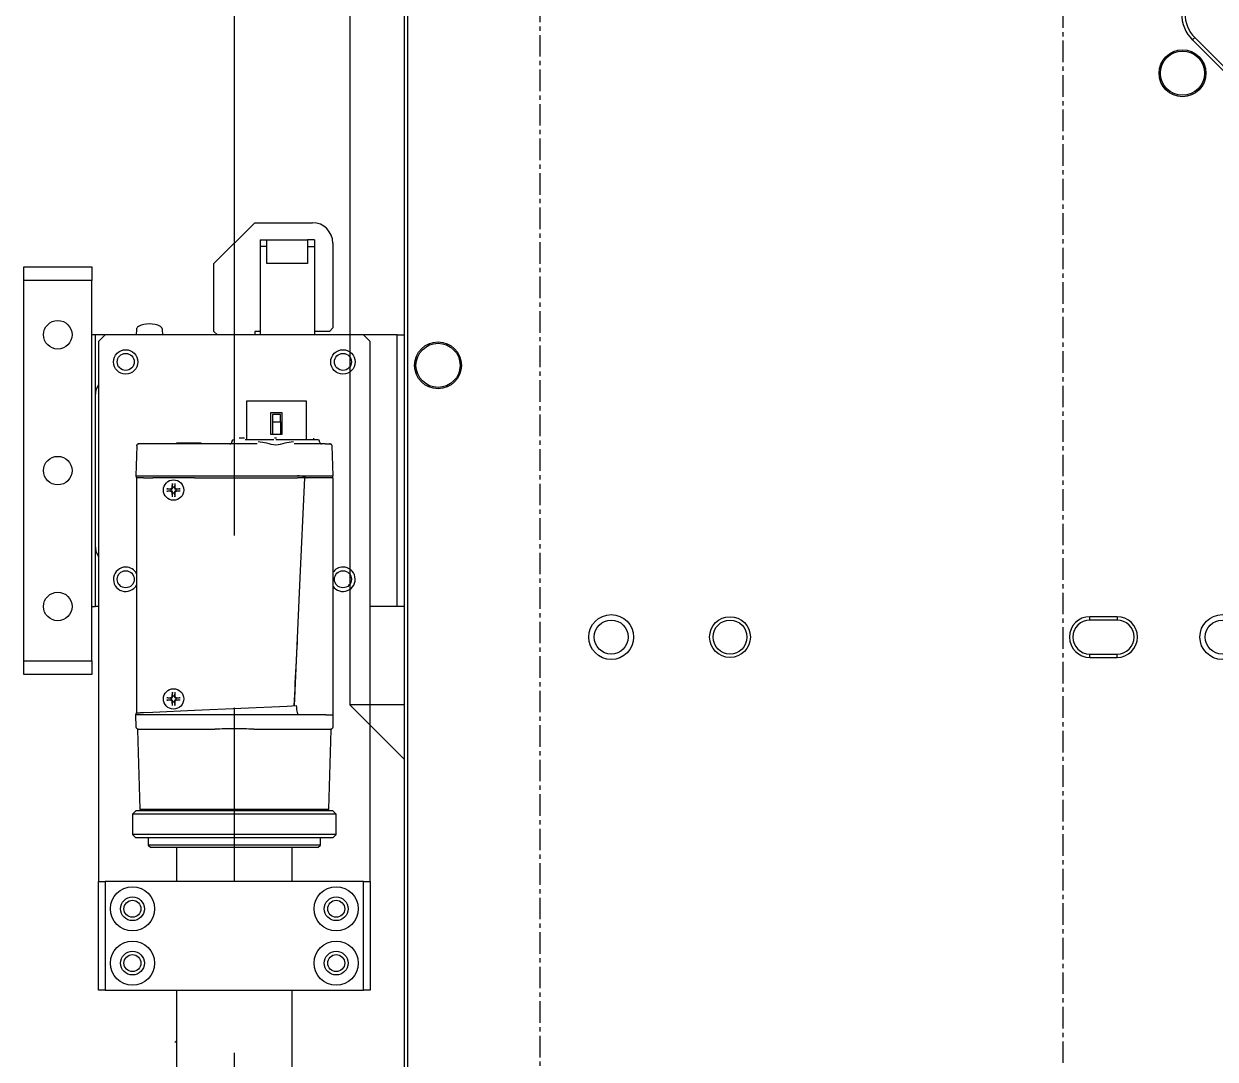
# Model space of a CAD drawing. Extents: x 500 to 100500, y -14500 to 21140.
# Drawn here: x 7231.7 to 7407.2, y -5892.2 to -5739.8 of the extents above; entities that cross this region are included whole.
import ezdxf

# ---------------------------------------------------------------- set-up
doc = ezdxf.new("R2010")
doc.units = 0
doc.linetypes.add('CENTER', pattern=[10.16, 6.35, -1.27, 1.27, -1.27])
doc.layers.get('0').update_dxf_attribs({"linetype": 'CONTINUOUS'})
for name, color, linetype in [('30', 111, 'CONTINUOUS'), ('Center', 1, 'CENTER'), ('SLD-0', 7, 'CONTINUOUS')]:
    doc.layers.add(name, color=color, linetype=linetype)

# ---------------------------------------------------------------- blocks, each defined once
blk = doc.blocks.new('KJA$C3C655F6F')
at = {"layer": '30', "linetype": 'Continuous', "lineweight": 25}
for p, q in [((-33.26, 287), (-33.26, 87.4)), ((-32.76, 287), (-32.76, 87.4)), ((82.85, 239.9), (83.21, 240.25)), ((158.92, 163.82), (82.85, 239.9)), ((159.28, 164.18), (83.21, 240.25)), ((71.74, 155), (67.74, 155)), ((67.74, 154.5), (67.74, 155)), ((71.74, 154.5), (67.74, 154.5)), ((71.74, 155), (71.74, 154.5)), ((67.74, 149), (67.74, 149.5)), ((67.74, 149.5), (71.74, 149.5)), ((71.74, 149), (71.74, 149.5)), ((67.74, 149), (71.74, 149))]:
    blk.add_line(p, q, dxfattribs=at)
for centre, radius in [((81.38, 235), 3.45), ((81.38, 235), 3.25), ((-28.26, 192), 3.45), ((-28.26, 192), 3.25), ((-2.76, 152), 3.3), ((-2.76, 152), 2.5), ((14.74, 152), 3), ((14.74, 152), 2.5), ((87.24, 152), 3.3), ((87.24, 152), 2.5)]:
    blk.add_circle(centre, radius, dxfattribs=at)
for centre, radius, start, end in [((86.74, 243.78), 5.5, 180, 225), ((86.74, 243.78), 5, 180, 225), ((67.74, 152), 3, 90, 270), ((67.74, 152), 2.5, 90, 270), ((71.74, 152), 3, 270, 90), ((71.74, 152), 2.5, 270, 90)]:
    blk.add_arc(centre, radius, start, end, dxfattribs=at)
blk = doc.blocks.new('KJ특성 TURN')
at = {"layer": 'Center', "ltscale": 0.5}
for p, q in [((9197.78, -70811.09), (9197.78, -71397.09)), ((9120.78, -70830.59), (9120.78, -71399.09))]:
    blk.add_line(p, q, dxfattribs=at)
at = {"layer": 'SLD-0'}
for p, q in [((9092.78, -71044.09), (9092.78, -71239.09)), ((9100.78, -71239.09), (9092.78, -71239.09)), ((9092.78, -71239.09), (9100.78, -71247.09))]:
    blk.add_line(p, q, dxfattribs=at)
at = {"layer": '30'}
blk.add_blockref('KJA$C3C655F6F', (9134.04, -71381.09), dxfattribs=at)
blk = doc.blocks.new('KJVision F')
at = {"color": 2, "linetype": 'Continuous', "lineweight": 25}
for p, q in [((8494.12, -71125.14, -10.47), (8500.12, -71119.14, -10.47)), ((8500.12, -71119.14, -10.47), (8508.62, -71119.14, -10.47)), ((8500.92, -71121.64, -10.47), (8501.92, -71121.64, -10.47)), ((8500.92, -71121.64, -10.47), (8500.92, -71122.64, -10.47)), ((8501.92, -71122.64, -10.47), (8500.92, -71122.64, -10.47)), ((8500.92, -71122.64, -10.47), (8500.92, -71135.64, -10.47)), ((8501.92, -71122.64, -10.47), (8501.92, -71121.64, -10.47)), ((8501.92, -71121.64, -10.47), (8507.92, -71121.64, -10.47)), ((8501.92, -71125.14, -10.47), (8501.92, -71122.64, -10.47)), ((8508.92, -71121.64, -10.47), (8507.92, -71121.64, -10.47)), ((8507.92, -71121.64, -10.47), (8507.92, -71122.64, -10.47)), ((8507.92, -71122.64, -10.47), (8507.92, -71125.14, -10.47)), ((8507.92, -71122.64, -10.47), (8508.92, -71122.64, -10.47)), ((8508.92, -71121.64, -10.47), (8508.92, -71122.64, -10.47)), ((8508.92, -71122.64, -10.47), (8508.92, -71135.64, -10.47)), ((8511.62, -71122.14, -10.47), (8511.62, -71134.64, -10.47)), ((8466.12, -71125.64, -10.47), (8476.12, -71125.64, -10.47)), ((8466.12, -71127.64, -10.47), (8466.12, -71125.64, -10.47)), ((8476.12, -71125.64, -10.47), (8476.12, -71127.64, -10.47)), ((8494.12, -71135.14, -10.47), (8494.12, -71125.14, -10.47)), ((8507.92, -71125.14, -10.47), (8501.92, -71125.14, -10.47)), ((8466.12, -71183.64, -10.47), (8466.12, -71127.64, -10.47)), ((8476.12, -71127.64, -10.47), (8466.12, -71127.64, -10.47)), ((8476.12, -71183.64, -10.47), (8476.12, -71127.64, -10.47)), ((8482.71, -71134.84, -10.47), (8482.67, -71135.64, -10.47)), ((8486.57, -71135.64, -10.47), (8486.53, -71134.84, -10.47)), ((8494.62, -71135.64, -10.47), (8494.12, -71135.14, -10.47)), ((8500.12, -71135.14, -10.47), (8500.12, -71135.64, -10.47)), ((8500.92, -71135.14, -10.47), (8500.12, -71135.14, -10.47)), ((8511.12, -71135.14, -10.47), (8508.92, -71135.14, -10.47)), ((8511.62, -71134.64, -10.47), (8511.12, -71135.14, -10.47)), ((8476.62, -71135.64, -10.47), (8476.12, -71135.64, -10.47)), ((8476.62, -71135.64, -10.47), (8476.62, -71144.64, -10.47)), ((8478.12, -71135.64, -10.47), (8476.62, -71135.64, -10.47)), ((8478.12, -71135.64, -10.47), (8477.12, -71136.64, -10.47)), ((8477.12, -71136.64, -10.47), (8477.12, -71216.14, -10.47)), ((8516.12, -71135.64, -10.47), (8478.12, -71135.64, -10.47)), ((8517.12, -71136.64, -10.47), (8516.12, -71135.64, -10.47)), ((8521.12, -71135.64, -10.47), (8516.12, -71135.64, -10.47)), ((8517.12, -71216.14, -10.47), (8517.12, -71136.64, -10.47)), ((8521.12, -71175.64, -10.47), (8521.12, -71135.64, -10.47)), ((8521.12, -71135.64, -10.47), (8522.12, -71135.64, -10.47)), ((8522.12, -71135.64, -10.47), (8522.12, -71175.64, -10.47)), ((8476.62, -71144.64, -10.47), (8476.62, -71166.64, -10.47)), ((8498.9, -71145.4, -10.47), (8498.9, -71150.94, -10.47)), ((8507.75, -71145.4, -10.47), (8498.9, -71145.4, -10.47)), ((8507.75, -71150.94, -10.47), (8507.75, -71145.4, -10.47)), ((8502.52, -71147.1, -10.47), (8504.12, -71147.1, -10.47)), ((8502.52, -71150.3, -10.47), (8502.52, -71147.1, -10.47)), ((8503.92, -71147.4, -10.47), (8502.72, -71147.4, -10.47)), ((8502.72, -71147.4, -10.47), (8502.72, -71148.48, -10.47)), ((8503.92, -71148.48, -10.47), (8503.92, -71147.4, -10.47)), ((8504.12, -71147.1, -10.47), (8504.12, -71150.3, -10.47)), ((8502.72, -71148.48, -10.47), (8503.92, -71148.48, -10.47)), ((8502.72, -71148.48, -10.47), (8502.72, -71150.3, -10.47)), ((8503.92, -71148.48, -10.47), (8503.92, -71150.3, -10.47)), ((8502.92, -71151.1, -10.47), (8498.74, -71151.1, -10.47)), ((8504.12, -71150.3, -10.47), (8502.52, -71150.3, -10.47)), ((8503.32, -71150.85, -10.47), (8503.05, -71150.85, -10.47)), ((8508.82, -71151.1, -10.47), (8508.82, -71150.85, -10.47)), ((8482.74, -71151.99, -10.47), (8482.62, -71156.4, -10.47)), ((8500.49, -71151.7, -10.47), (8483.74, -71151.7, -10.47)), ((8496.77, -71151.29, -10.47), (8496.77, -71151.41, -10.47)), ((8510.5, -71151.7, -10.47), (8505.95, -71151.7, -10.47)), ((8509.67, -71151.41, -10.47), (8509.67, -71151.29, -10.47)), ((8511.5, -71151.99, -10.47), (8511.61, -71156.4, -10.47)), ((8482.62, -71156.4, -10.47), (8482.62, -71156.4, -10.47)), ((8482.62, -71156.4, -10.47), (8482.71, -71156.7, -10.47)), ((8483.61, -71156.4, -10.47), (8483.62, -71156.4, -10.47)), ((8483.62, -71156.4, -10.47), (8506.4, -71156.4, -10.47)), ((8506.4, -71156.4, -10.47), (8510.61, -71156.4, -10.47)), ((8511.61, -71156.7, -10.47), (8511.61, -71156.4, -10.47)), ((8511.62, -71156.7, -10.47), (8511.61, -71156.4, -10.47)), ((8482.72, -71156.7, -10.47), (8482.72, -71191.29, -10.47)), ((8483.72, -71156.7, -10.47), (8483.61, -71156.7, -10.47)), ((8483.72, -71156.7, -10.47), (8485.1, -71156.7, -10.47)), ((8491.24, -71156.7, -10.47), (8485.1, -71156.7, -10.47)), ((8487.98, -71158.07, -10.47), (8487.99, -71157.52, -10.47)), ((8488.06, -71158.07, -10.47), (8488, -71157.66, -10.47)), ((8488.07, -71158.11, -10.47), (8488.06, -71158.07, -10.47)), ((8488.34, -71157.66, -10.47), (8488.28, -71158.07, -10.47)), ((8488.28, -71158.07, -10.47), (8488.28, -71158.11, -10.47)), ((8488.35, -71157.52, -10.47), (8488.36, -71158.07, -10.47)), ((8491.24, -71156.7, -10.47), (8506.4, -71156.7, -10.47)), ((8507.77, -71156.7, -10.47), (8506.4, -71156.7, -10.47)), ((8507.43, -71156.7, -10.47), (8506.74, -71172.49, -10.47)), ((8507.78, -71156.7, -10.47), (8507.77, -71156.7, -10.47)), ((8507.78, -71156.7, -10.47), (8507.86, -71156.7, -10.47)), ((8510.62, -71156.7, -10.47), (8507.86, -71156.7, -10.47)), ((8511.62, -71156.7, -10.47), (8510.62, -71156.7, -10.47)), ((8511.62, -71156.7, -10.47), (8511.62, -71191.59, -10.47)), ((8487.19, -71158.32, -10.47), (8487.74, -71158.31, -10.47)), ((8487.74, -71158.69, -10.47), (8487.19, -71158.68, -10.47)), ((8487.33, -71158.33, -10.47), (8487.74, -71158.39, -10.47)), ((8487.74, -71158.61, -10.47), (8487.33, -71158.67, -10.47)), ((8487.74, -71158.39, -10.47), (8487.78, -71158.4, -10.47)), ((8487.78, -71158.6, -10.47), (8487.74, -71158.61, -10.47)), ((8487.99, -71159.48, -10.47), (8487.98, -71158.93, -10.47)), ((8488, -71159.34, -10.47), (8488.06, -71158.93, -10.47)), ((8488.06, -71158.93, -10.47), (8488.07, -71158.89, -10.47)), ((8488.28, -71158.89, -10.47), (8488.28, -71158.93, -10.47)), ((8488.28, -71158.93, -10.47), (8488.34, -71159.34, -10.47)), ((8488.36, -71158.93, -10.47), (8488.35, -71159.48, -10.47)), ((8488.56, -71158.4, -10.47), (8488.6, -71158.39, -10.47)), ((8488.6, -71158.61, -10.47), (8488.56, -71158.6, -10.47)), ((8488.6, -71158.31, -10.47), (8489.15, -71158.32, -10.47)), ((8488.6, -71158.39, -10.47), (8489.01, -71158.33, -10.47)), ((8489.01, -71158.67, -10.47), (8488.6, -71158.61, -10.47)), ((8489.15, -71158.68, -10.47), (8488.6, -71158.69, -10.47)), ((8482.67, -71161.5, -10.47), (8482.72, -71161.5, -10.47)), ((8476.62, -71166.64, -10.47), (8476.62, -71175.64, -10.47)), ((8506.74, -71172.49, -10.47), (8505.95, -71190.25, -10.47)), ((8476.12, -71175.64, -10.47), (8476.62, -71175.64, -10.47)), ((8477.12, -71175.64, -10.47), (8476.62, -71175.64, -10.47)), ((8521.12, -71175.64, -10.47), (8517.12, -71175.64, -10.47)), ((8522.12, -71175.64, -10.47), (8521.12, -71175.64, -10.47)), ((8466.12, -71183.64, -10.47), (8476.12, -71183.64, -10.47)), ((8466.12, -71185.64, -10.47), (8466.12, -71183.64, -10.47)), ((8476.12, -71183.64, -10.47), (8476.12, -71185.64, -10.47)), ((8476.12, -71185.64, -10.47), (8466.12, -71185.64, -10.47)), ((8482.72, -71186.5, -10.47), (8482.67, -71186.5, -10.47)), ((8487.19, -71189.07, -10.47), (8487.74, -71189.06, -10.47)), ((8487.74, -71189.44, -10.47), (8487.19, -71189.43, -10.47)), ((8487.33, -71189.08, -10.47), (8487.74, -71189.14, -10.47)), ((8487.74, -71189.36, -10.47), (8487.33, -71189.42, -10.47)), ((8487.74, -71189.14, -10.47), (8487.78, -71189.14, -10.47)), ((8487.78, -71189.35, -10.47), (8487.74, -71189.36, -10.47)), ((8487.98, -71188.82, -10.47), (8487.99, -71188.27, -10.47)), ((8487.99, -71190.23, -10.47), (8487.98, -71189.68, -10.47)), ((8488.06, -71188.82, -10.47), (8488, -71188.41, -10.47)), ((8488, -71190.09, -10.47), (8488.06, -71189.68, -10.47)), ((8488.07, -71188.86, -10.47), (8488.06, -71188.82, -10.47)), ((8488.06, -71189.68, -10.47), (8488.07, -71189.64, -10.47)), ((8488.34, -71188.41, -10.47), (8488.28, -71188.82, -10.47)), ((8488.28, -71188.82, -10.47), (8488.28, -71188.86, -10.47)), ((8488.28, -71189.64, -10.47), (8488.28, -71189.68, -10.47)), ((8488.28, -71189.68, -10.47), (8488.34, -71190.09, -10.47)), ((8488.35, -71188.27, -10.47), (8488.36, -71188.82, -10.47)), ((8488.36, -71189.68, -10.47), (8488.35, -71190.23, -10.47)), ((8488.56, -71189.14, -10.47), (8488.6, -71189.14, -10.47)), ((8488.6, -71189.36, -10.47), (8488.56, -71189.35, -10.47)), ((8488.6, -71189.06, -10.47), (8489.15, -71189.07, -10.47)), ((8488.6, -71189.14, -10.47), (8489.01, -71189.08, -10.47)), ((8489.01, -71189.42, -10.47), (8488.6, -71189.36, -10.47)), ((8489.15, -71189.43, -10.47), (8488.6, -71189.44, -10.47)), ((8482.62, -71191.6, -10.47), (8482.72, -71191.29, -10.47)), ((8482.67, -71193.41, -10.47), (8482.62, -71191.6, -10.47)), ((8506.59, -71191.6, -10.47), (8483.62, -71191.6, -10.47)), ((8483.72, -71191.25, -10.47), (8485.1, -71191.19, -10.47)), ((8485.1, -71191.19, -10.47), (8491.24, -71190.91, -10.47)), ((8491.24, -71190.91, -10.47), (8504.9, -71190.3, -10.47)), ((8504.9, -71190.3, -10.47), (8506.28, -71190.24, -10.47)), ((8510.62, -71191.6, -10.47), (8506.59, -71191.6, -10.47)), ((8511.62, -71191.59, -10.47), (8511.62, -71193.4, -10.47)), ((8482.88, -71193.8, -10.47), (8483.19, -71205.5, -10.47)), ((8483.67, -71193.7, -10.47), (8494.26, -71193.7, -10.47)), ((8499.99, -71193.7, -10.47), (8510.62, -71193.7, -10.47)), ((8511.06, -71205.5, -10.47), (8511.36, -71193.8, -10.47)), ((8511.34, -71193.84, -10.47), (8511.34, -71193.84, -10.47)), ((8483.19, -71205.5, -10.47), (8483.39, -71205.7, -10.47)), ((8483.19, -71205.5, -10.47), (8511.06, -71205.5, -10.47)), ((8510.85, -71205.7, -10.47), (8511.06, -71205.5, -10.47)), ((8482.62, -71205.7, -10.47), (8482.12, -71206.2, -10.47)), ((8482.12, -71206.2, -10.47), (8482.12, -71209.2, -10.47)), ((8497.12, -71206.2, -10.47), (8482.12, -71206.2, -10.47)), ((8497.12, -71205.7, -10.47), (8482.62, -71205.7, -10.47)), ((8511.62, -71205.7, -10.47), (8497.12, -71205.7, -10.47)), ((8512.12, -71206.2, -10.47), (8497.12, -71206.2, -10.47)), ((8512.12, -71206.2, -10.47), (8511.62, -71205.7, -10.47)), ((8512.12, -71209.2, -10.47), (8512.12, -71206.2, -10.47)), ((8482.12, -71209.2, -10.47), (8482.62, -71209.7, -10.47)), ((8497.12, -71209.2, -10.47), (8482.12, -71209.2, -10.47)), ((8497.12, -71209.7, -10.47), (8482.62, -71209.7, -10.47)), ((8484.42, -71209.7, -10.47), (8484.42, -71210.76, -10.47)), ((8484.42, -71210.76, -10.47), (8484.82, -71211.14, -10.47)), ((8497.12, -71210.76, -10.47), (8484.42, -71210.76, -10.47)), ((8512.12, -71209.2, -10.47), (8497.12, -71209.2, -10.47)), ((8511.62, -71209.7, -10.47), (8497.12, -71209.7, -10.47)), ((8509.82, -71210.76, -10.47), (8497.12, -71210.76, -10.47)), ((8509.42, -71211.14, -10.47), (8509.82, -71210.76, -10.47)), ((8509.82, -71210.76, -10.47), (8509.82, -71209.7, -10.47)), ((8511.62, -71209.7, -10.47), (8512.12, -71209.2, -10.47)), ((8497.12, -71211.14, -10.47), (8484.82, -71211.14, -10.47)), ((8488.62, -71211.14, -10.47), (8488.62, -71216.14, -10.47)), ((8509.42, -71211.14, -10.47), (8497.12, -71211.14, -10.47)), ((8505.62, -71216.14, -10.47), (8505.62, -71211.14, -10.47)), ((8477.12, -71232.14, -10.47), (8477.12, -71216.14, -10.47)), ((8477.12, -71216.14, -10.47), (8478.12, -71216.14, -10.47)), ((8478.12, -71216.14, -10.47), (8478.12, -71232.14, -10.47)), ((8516.12, -71216.14, -10.47), (8478.12, -71216.14, -10.47)), ((8516.12, -71232.14, -10.47), (8516.12, -71216.14, -10.47)), ((8516.12, -71216.14, -10.47), (8517.12, -71216.14, -10.47)), ((8517.12, -71216.14, -10.47), (8517.12, -71232.14, -10.47)), ((8478.12, -71232.14, -10.47), (8477.12, -71232.14, -10.47)), ((8478.12, -71232.14, -10.47), (8516.12, -71232.14, -10.47)), ((8488.62, -71232.14, -10.47), (8488.62, -71259.44, -10.47)), ((8505.62, -71259.44, -10.47), (8505.62, -71232.14, -10.47)), ((8517.12, -71232.14, -10.47), (8516.12, -71232.14, -10.47)), ((8488.34, -71239.82, -10.47), (8488.62, -71239.59, -10.47)), ((8488.34, -71239.82, -10.47), (8488.62, -71239.59, -10.47)), ((8488.34, -71239.82, -10.47), (8488.62, -71239.59, -10.47))]:
    blk.add_line(p, q, dxfattribs=at)
for centre, radius in [((8471.12, -71135.64, -10.47), 2.1), ((8481.12, -71139.64, -10.47), 1.8), ((8481.12, -71139.64, -10.47), 1.25), ((8513.12, -71139.64, -10.47), 1.8), ((8513.12, -71139.64, -10.47), 1.25), ((8471.12, -71155.64, -10.47), 2.1), ((8488.17, -71158.5, -10.47), 1.5), ((8481.12, -71171.64, -10.47), 1.25), ((8513.12, -71171.64, -10.47), 1.25), ((8471.12, -71175.64, -10.47), 2.1), ((8488.17, -71189.25, -10.47), 1.5), ((8482.12, -71220.14, -10.47), 3.25), ((8512.12, -71220.14, -10.47), 3.25), ((8482.12, -71220.14, -10.47), 1.75), ((8482.12, -71220.14, -10.47), 1.25), ((8512.12, -71220.14, -10.47), 1.75), ((8512.12, -71220.14, -10.47), 1.25), ((8482.12, -71228.14, -10.47), 3.25), ((8512.12, -71228.14, -10.47), 3.25), ((8482.12, -71228.14, -10.47), 1.75), ((8512.12, -71228.14, -10.47), 1.75), ((8482.12, -71228.14, -10.47), 1.25), ((8512.12, -71228.14, -10.47), 1.25)]:
    blk.add_circle(centre, radius, dxfattribs=at)
for centre, radius, start, end in [((8508.62, -71122.14, -10.47), 3, 0, 90), ((8483.21, -71134.87, -10.47), 0.5, 116.6854, 177), ((8484.62, -71137.67, -10.47), 3.64, 63.3146, 116.6854), ((8486.03, -71134.87, -10.47), 0.5, 3, 63.3146), ((8479.62, -71144.64, -10.47), 3, 146.4427, 180), ((8496.97, -71151.3, -10.47), 0.2, 90, 178.5), ((8509.47, -71151.3, -10.47), 0.2, 1.5, 90), ((8488.65, -71151.8, -10.47), 0.2, 90, 149.999), ((8492.2, -71151.8, -10.47), 0.2, 29.9842, 90), ((8496.47, -71151.4, -10.47), 0.3, 270, 358.5), ((8509.97, -71151.4, -10.47), 0.3, 181.5, 270), ((8488.17, -71158.5, -10.47), 0.405, 75.0998, 104.9002), ((8488.17, -71158.5, -10.47), 0.405, 165.0998, 194.9002), ((8488.17, -71158.5, -10.47), 0.405, 255.0998, 284.9002), ((8488.17, -71158.5, -10.47), 0.405, 345.0998, 14.9002), ((8479.62, -71166.64, -10.47), 3, 180, 213.5573), ((8481.12, -71171.64, -10.47), 1.8, 90, 332.734), ((8481.12, -71171.64, -10.47), 1.8, 27.266, 90), ((8513.12, -71171.64, -10.47), 1.8, 90, 146.4427), ((8513.12, -71171.64, -10.47), 1.8, 213.5573, 90), ((8488.17, -71189.25, -10.47), 0.405, 165.0998, 194.9002), ((8488.17, -71189.25, -10.47), 0.405, 75.0998, 104.9002), ((8488.17, -71189.25, -10.47), 0.405, 255.0998, 284.9002), ((8488.17, -71189.25, -10.47), 0.405, 345.0998, 14.9002)]:
    blk.add_arc(centre, radius, start, end, dxfattribs=at)
blk.add_ellipse((8510.62, -71191.59, -10.47), major_axis=(1, 0), ratio=0.013091, start_param=4.712389, end_param=6.283185, dxfattribs=at)
for points in [[(8503.6, -71147.4, -10.47), (8503.59, -71147.4, -10.47), (8503.58, -71147.4, -10.47), (8503.52, -71147.4, -10.47), (8503.43, -71147.4, -10.47), (8503.32, -71147.4, -10.47), (8503.21, -71147.4, -10.47), (8503.12, -71147.4, -10.47), (8503.06, -71147.4, -10.47), (8503.05, -71147.4, -10.47), (8503.05, -71147.4, -10.47)], [(8482.74, -71151.99, -10.47), (8482.74, -71151.95, -10.47), (8482.75, -71151.88, -10.47), (8482.82, -71151.78, -10.47), (8482.92, -71151.71, -10.47), (8483, -71151.7, -10.47), (8483.04, -71151.7, -10.47)], [(8511.2, -71151.7, -10.47), (8511.24, -71151.7, -10.47), (8511.31, -71151.71, -10.47), (8511.41, -71151.78, -10.47), (8511.48, -71151.88, -10.47), (8511.49, -71151.95, -10.47), (8511.5, -71151.99, -10.47)], [(8483.61, -71156.7, -10.47), (8483.5, -71156.7, -10.47), (8483.26, -71156.7, -10.47), (8482.96, -71156.7, -10.47), (8482.75, -71156.7, -10.47), (8482.73, -71156.7, -10.47), (8482.71, -71156.7, -10.47)], [(8487.74, -71158.31, -10.47), (8487.77, -71158.31, -10.47), (8487.83, -71158.3, -10.47), (8487.91, -71158.24, -10.47), (8487.97, -71158.16, -10.47), (8487.98, -71158.1, -10.47), (8487.98, -71158.07, -10.47)], [(8488.36, -71158.07, -10.47), (8488.36, -71158.1, -10.47), (8488.37, -71158.16, -10.47), (8488.43, -71158.24, -10.47), (8488.51, -71158.3, -10.47), (8488.57, -71158.31, -10.47), (8488.6, -71158.31, -10.47)], [(8487.98, -71158.93, -10.47), (8487.98, -71158.9, -10.47), (8487.97, -71158.84, -10.47), (8487.91, -71158.76, -10.47), (8487.83, -71158.7, -10.47), (8487.77, -71158.69, -10.47), (8487.74, -71158.69, -10.47)], [(8488.6, -71158.69, -10.47), (8488.57, -71158.69, -10.47), (8488.51, -71158.7, -10.47), (8488.43, -71158.76, -10.47), (8488.37, -71158.84, -10.47), (8488.36, -71158.9, -10.47), (8488.36, -71158.93, -10.47)], [(8487.74, -71189.06, -10.47), (8487.77, -71189.06, -10.47), (8487.83, -71189.05, -10.47), (8487.91, -71188.99, -10.47), (8487.97, -71188.91, -10.47), (8487.98, -71188.85, -10.47), (8487.98, -71188.82, -10.47)], [(8487.98, -71189.68, -10.47), (8487.98, -71189.65, -10.47), (8487.97, -71189.59, -10.47), (8487.91, -71189.51, -10.47), (8487.83, -71189.45, -10.47), (8487.77, -71189.44, -10.47), (8487.74, -71189.44, -10.47)], [(8488.36, -71188.82, -10.47), (8488.36, -71188.85, -10.47), (8488.37, -71188.91, -10.47), (8488.43, -71188.99, -10.47), (8488.51, -71189.05, -10.47), (8488.57, -71189.06, -10.47), (8488.6, -71189.06, -10.47)], [(8488.6, -71189.44, -10.47), (8488.57, -71189.44, -10.47), (8488.51, -71189.45, -10.47), (8488.43, -71189.51, -10.47), (8488.37, -71189.59, -10.47), (8488.36, -71189.65, -10.47), (8488.36, -71189.68, -10.47)], [(8482.97, -71193.7, -10.47), (8482.93, -71193.7, -10.47), (8482.85, -71193.69, -10.47), (8482.75, -71193.62, -10.47), (8482.68, -71193.52, -10.47), (8482.67, -71193.45, -10.47), (8482.67, -71193.41, -10.47)], [(8511.62, -71193.4, -10.47), (8511.62, -71193.44, -10.47), (8511.61, -71193.52, -10.47), (8511.54, -71193.62, -10.47), (8511.44, -71193.69, -10.47), (8511.36, -71193.7, -10.47), (8511.32, -71193.7, -10.47)]]:
    blk.add_open_spline(points, degree=3, dxfattribs=at)
for points, knots in [([(8498.62, -71150.85, -10.47), (8498.48, -71150.85, -10.47), (8497.92, -71150.85, -10.47), (8497.86, -71150.85, -10.47), (8497.82, -71150.85, -10.47)], [0, 0, 0, 0, 0.242723, 1, 1, 1, 1]), ([(8509.47, -71151.1, -10.47), (8509.39, -71151.1, -10.47), (8509.26, -71151.1, -10.47), (8508.48, -71151.1, -10.47), (8507.67, -71151.1, -10.47), (8506.67, -71151.1, -10.47), (8505.22, -71151.1, -10.47), (8504.01, -71151.1, -10.47), (8503.22, -71151.1, -10.47)], [0, 0, 0, 0, 0.239457, 0.368361, 0.5, 0.631639, 0.760543, 1, 1, 1, 1]), ([(8483.09, -71151.7, -10.47), (8483.05, -71151.7, -10.47), (8482.97, -71151.7, -10.47), (8482.92, -71151.73, -10.47), (8482.89, -71151.74, -10.47)], [0, 0, 0, 0, 0.480528, 1, 1, 1, 1]), ([(8483.74, -71151.7, -10.47), (8483.65, -71151.7, -10.47), (8483.51, -71151.7, -10.47), (8483.35, -71151.7, -10.47), (8483.24, -71151.7, -10.47), (8483.18, -71151.7, -10.47), (8483.15, -71151.7, -10.47)], [0, 0, 0, 0, 0.3801107, 0.5864892, 0.7936326, 1, 1, 1, 1]), ([(8492.2, -71151.6, -10.47), (8492.17, -71151.6, -10.47), (8492.13, -71151.6, -10.47), (8491.91, -71151.6, -10.47), (8491.68, -71151.6, -10.47), (8491.4, -71151.6, -10.47), (8490.99, -71151.6, -10.47), (8490.42, -71151.6, -10.47), (8489.85, -71151.6, -10.47), (8489.44, -71151.6, -10.47), (8489.16, -71151.6, -10.47), (8488.93, -71151.6, -10.47), (8488.71, -71151.6, -10.47), (8488.67, -71151.6, -10.47), (8488.65, -71151.6, -10.47)], [0, 0, 0, 0, 0.119721, 0.184909, 0.25, 0.315188, 0.380279, 0.5, 0.619721, 0.684909, 0.75, 0.815188, 0.880279, 1, 1, 1, 1]), ([(8505.83, -71151.41, -10.47), (8505.4, -71151.45, -10.47), (8504.55, -71151.53, -10.47), (8503.22, -71152.07, -10.47), (8501.89, -71151.52, -10.47), (8501.04, -71151.45, -10.47), (8500.61, -71151.41, -10.47)], [0, 0, 0, 0, 0.250383, 0.500565, 0.750141, 1, 1, 1, 1]), ([(8510.5, -71151.7, -10.47), (8510.59, -71151.7, -10.47), (8510.72, -71151.7, -10.47), (8510.89, -71151.7, -10.47), (8511, -71151.7, -10.47), (8511.09, -71151.7, -10.47), (8511.17, -71151.7, -10.47), (8511.19, -71151.7, -10.47), (8511.2, -71151.7, -10.47)], [0, 0, 0, 0, 0.239475, 0.369986, 0.5, 0.630503, 0.760525, 1, 1, 1, 1]), ([(8511.34, -71151.74, -10.47), (8511.32, -71151.73, -10.47), (8511.27, -71151.71, -10.47), (8511.18, -71151.7, -10.47), (8511.14, -71151.7, -10.47)], [0, 0, 0, 0, 0.519602, 1, 1, 1, 1]), ([(8482.62, -71156.4, -10.47), (8482.64, -71156.4, -10.47), (8482.67, -71156.41, -10.47), (8482.9, -71156.41, -10.47), (8483.22, -71156.41, -10.47), (8483.48, -71156.4, -10.47), (8483.61, -71156.4, -10.47)], [0, 0, 0, 0, 0.250079, 0.5, 0.749921, 1, 1, 1, 1]), ([(8507.77, -71156.7, -10.47), (8507.4, -71156.57, -10.47), (8506.96, -71156.41, -10.47), (8506.49, -71156.4, -10.47), (8506.4, -71156.4, -10.47)], [0, 0, 0, 0, 0.8153621, 1, 1, 1, 1]), ([(8510.61, -71156.4, -10.47), (8510.74, -71156.4, -10.47), (8511.01, -71156.39, -10.47), (8511.34, -71156.39, -10.47), (8511.57, -71156.39, -10.47), (8511.6, -71156.4, -10.47), (8511.61, -71156.4, -10.47)], [0, 0, 0, 0, 0.250005, 0.5, 0.749995, 1, 1, 1, 1]), ([(8487.78, -71158.4, -10.47), (8487.81, -71158.39, -10.47), (8487.87, -71158.38, -10.47), (8487.93, -71158.34, -10.47), (8487.98, -71158.31, -10.47), (8488.01, -71158.26, -10.47), (8488.05, -71158.2, -10.47), (8488.06, -71158.14, -10.47), (8488.07, -71158.11, -10.47)], [0, 0, 0, 0, 0.248487, 0.3815269, 0.4999999, 0.6183793, 0.751513, 1, 1, 1, 1]), ([(8487.99, -71157.52, -10.47), (8487.99, -71157.54, -10.47), (8487.99, -71157.57, -10.47), (8487.99, -71157.6, -10.47), (8487.99, -71157.64, -10.47), (8488, -71157.65, -10.47), (8488, -71157.66, -10.47)], [0, 0, 0, 0, 0.25462, 0.498285, 0.749871, 1, 1, 1, 1]), ([(8488.28, -71158.11, -10.47), (8488.28, -71158.14, -10.47), (8488.29, -71158.2, -10.47), (8488.33, -71158.26, -10.47), (8488.37, -71158.31, -10.47), (8488.41, -71158.34, -10.47), (8488.48, -71158.38, -10.47), (8488.53, -71158.39, -10.47), (8488.56, -71158.4, -10.47)], [0, 0, 0, 0, 0.248487, 0.381526, 0.5, 0.618379, 0.751513, 1, 1, 1, 1]), ([(8488.35, -71157.52, -10.47), (8488.35, -71157.54, -10.47), (8488.35, -71157.56, -10.47), (8488.35, -71157.6, -10.47), (8488.35, -71157.64, -10.47), (8488.35, -71157.65, -10.47), (8488.34, -71157.66, -10.47)], [0, 0, 0, 0, 0.251974, 0.498089, 0.747202, 1, 1, 1, 1]), ([(8487.33, -71158.33, -10.47), (8487.32, -71158.33, -10.47), (8487.31, -71158.32, -10.47), (8487.28, -71158.32, -10.47), (8487.24, -71158.32, -10.47), (8487.21, -71158.32, -10.47), (8487.19, -71158.32, -10.47)], [0, 0, 0, 0, 0.252798, 0.501911, 0.748026, 1, 1, 1, 1]), ([(8487.19, -71158.68, -10.47), (8487.21, -71158.68, -10.47), (8487.24, -71158.68, -10.47), (8487.28, -71158.68, -10.47), (8487.31, -71158.68, -10.47), (8487.32, -71158.67, -10.47), (8487.33, -71158.67, -10.47)], [0, 0, 0, 0, 0.25462, 0.498285, 0.749871, 1, 1, 1, 1]), ([(8488.07, -71158.89, -10.47), (8488.06, -71158.86, -10.47), (8488.05, -71158.8, -10.47), (8488.01, -71158.74, -10.47), (8487.98, -71158.69, -10.47), (8487.93, -71158.66, -10.47), (8487.87, -71158.62, -10.47), (8487.81, -71158.61, -10.47), (8487.78, -71158.6, -10.47)], [0, 0, 0, 0, 0.248487, 0.381526, 0.4999999, 0.6183789, 0.751513, 1, 1, 1, 1]), ([(8487.99, -71159.48, -10.47), (8487.99, -71159.46, -10.47), (8487.99, -71159.43, -10.47), (8487.99, -71159.4, -10.47), (8487.99, -71159.36, -10.47), (8488, -71159.35, -10.47), (8488, -71159.34, -10.47)], [0, 0, 0, 0, 0.251974, 0.498089, 0.747202, 1, 1, 1, 1]), ([(8488.56, -71158.6, -10.47), (8488.53, -71158.61, -10.47), (8488.48, -71158.62, -10.47), (8488.41, -71158.66, -10.47), (8488.37, -71158.69, -10.47), (8488.33, -71158.74, -10.47), (8488.29, -71158.8, -10.47), (8488.28, -71158.86, -10.47), (8488.28, -71158.89, -10.47)], [0, 0, 0, 0, 0.248487, 0.381526, 0.4999999, 0.6183796, 0.751513, 1, 1, 1, 1]), ([(8488.35, -71159.48, -10.47), (8488.35, -71159.46, -10.47), (8488.35, -71159.43, -10.47), (8488.35, -71159.4, -10.47), (8488.35, -71159.36, -10.47), (8488.35, -71159.35, -10.47), (8488.34, -71159.34, -10.47)], [0, 0, 0, 0, 0.25462, 0.498285, 0.749871, 1, 1, 1, 1]), ([(8489.15, -71158.32, -10.47), (8489.13, -71158.32, -10.47), (8489.11, -71158.32, -10.47), (8489.07, -71158.32, -10.47), (8489.03, -71158.32, -10.47), (8489.02, -71158.33, -10.47), (8489.01, -71158.33, -10.47)], [0, 0, 0, 0, 0.25462, 0.498285, 0.749871, 1, 1, 1, 1]), ([(8489.15, -71158.68, -10.47), (8489.13, -71158.68, -10.47), (8489.11, -71158.68, -10.47), (8489.07, -71158.68, -10.47), (8489.03, -71158.68, -10.47), (8489.02, -71158.67, -10.47), (8489.01, -71158.67, -10.47)], [0, 0, 0, 0, 0.251974, 0.498089, 0.747202, 1, 1, 1, 1]), ([(8506.37, -71180.76, -10.47), (8506.32, -71181.72, -10.47), (8506.15, -71184.88, -10.47), (8506, -71188.05, -10.47), (8505.89, -71190.26, -10.47)], [0, 0, 0, 0, 0.303192, 1, 1, 1, 1]), ([(8487.33, -71189.08, -10.47), (8487.32, -71189.07, -10.47), (8487.31, -71189.07, -10.47), (8487.28, -71189.07, -10.47), (8487.24, -71189.07, -10.47), (8487.21, -71189.07, -10.47), (8487.19, -71189.07, -10.47)], [0, 0, 0, 0, 0.252798, 0.501911, 0.748026, 1, 1, 1, 1]), ([(8487.19, -71189.43, -10.47), (8487.21, -71189.43, -10.47), (8487.24, -71189.43, -10.47), (8487.28, -71189.43, -10.47), (8487.31, -71189.42, -10.47), (8487.32, -71189.42, -10.47), (8487.33, -71189.42, -10.47)], [0, 0, 0, 0, 0.25462, 0.498285, 0.749871, 1, 1, 1, 1]), ([(8487.78, -71189.14, -10.47), (8487.81, -71189.14, -10.47), (8487.87, -71189.13, -10.47), (8487.93, -71189.09, -10.47), (8487.98, -71189.05, -10.47), (8488.01, -71189.01, -10.47), (8488.05, -71188.94, -10.47), (8488.06, -71188.89, -10.47), (8488.07, -71188.86, -10.47)], [0, 0, 0, 0, 0.248487, 0.381526, 0.5, 0.618379, 0.751513, 1, 1, 1, 1]), ([(8488.07, -71189.64, -10.47), (8488.06, -71189.61, -10.47), (8488.05, -71189.55, -10.47), (8488.01, -71189.49, -10.47), (8487.98, -71189.44, -10.47), (8487.93, -71189.41, -10.47), (8487.87, -71189.37, -10.47), (8487.81, -71189.36, -10.47), (8487.78, -71189.35, -10.47)], [0, 0, 0, 0, 0.248487, 0.381526, 0.5, 0.61838, 0.751513, 1, 1, 1, 1]), ([(8487.99, -71188.27, -10.47), (8487.99, -71188.29, -10.47), (8487.99, -71188.31, -10.47), (8487.99, -71188.35, -10.47), (8487.99, -71188.39, -10.47), (8488, -71188.4, -10.47), (8488, -71188.41, -10.47)], [0, 0, 0, 0, 0.25462, 0.498285, 0.749871, 1, 1, 1, 1]), ([(8488.28, -71188.86, -10.47), (8488.28, -71188.89, -10.47), (8488.29, -71188.94, -10.47), (8488.33, -71189.01, -10.47), (8488.37, -71189.05, -10.47), (8488.41, -71189.09, -10.47), (8488.48, -71189.13, -10.47), (8488.53, -71189.14, -10.47), (8488.56, -71189.14, -10.47)], [0, 0, 0, 0, 0.248487, 0.3815269, 0.4999999, 0.6183793, 0.751513, 1, 1, 1, 1]), ([(8488.56, -71189.35, -10.47), (8488.53, -71189.36, -10.47), (8488.48, -71189.37, -10.47), (8488.41, -71189.41, -10.47), (8488.37, -71189.44, -10.47), (8488.33, -71189.49, -10.47), (8488.29, -71189.55, -10.47), (8488.28, -71189.61, -10.47), (8488.28, -71189.64, -10.47)], [0, 0, 0, 0, 0.248487, 0.381527, 0.5, 0.61838, 0.751513, 1, 1, 1, 1]), ([(8488.35, -71188.27, -10.47), (8488.35, -71188.29, -10.47), (8488.35, -71188.31, -10.47), (8488.35, -71188.35, -10.47), (8488.35, -71188.39, -10.47), (8488.35, -71188.4, -10.47), (8488.34, -71188.41, -10.47)], [0, 0, 0, 0, 0.251974, 0.498089, 0.747202, 1, 1, 1, 1]), ([(8489.15, -71189.07, -10.47), (8489.13, -71189.07, -10.47), (8489.11, -71189.07, -10.47), (8489.07, -71189.07, -10.47), (8489.03, -71189.07, -10.47), (8489.02, -71189.07, -10.47), (8489.01, -71189.08, -10.47)], [0, 0, 0, 0, 0.25462, 0.498285, 0.749871, 1, 1, 1, 1]), ([(8489.15, -71189.43, -10.47), (8489.13, -71189.43, -10.47), (8489.11, -71189.43, -10.47), (8489.07, -71189.43, -10.47), (8489.03, -71189.42, -10.47), (8489.02, -71189.42, -10.47), (8489.01, -71189.42, -10.47)], [0, 0, 0, 0, 0.251974, 0.498089, 0.747202, 1, 1, 1, 1]), ([(8483.62, -71191.6, -10.47), (8483.51, -71191.6, -10.47), (8483.29, -71191.6, -10.47), (8482.99, -71191.6, -10.47), (8482.76, -71191.59, -10.47), (8482.64, -71191.6, -10.47), (8482.63, -71191.6, -10.47), (8482.62, -71191.6, -10.47)], [0, 0, 0, 0, 0.2118014, 0.4264528, 0.6395816, 0.8520519, 1, 1, 1, 1]), ([(8482.72, -71191.29, -10.47), (8482.73, -71191.29, -10.47), (8482.76, -71191.29, -10.47), (8482.88, -71191.29, -10.47), (8483.03, -71191.28, -10.47), (8483.24, -71191.27, -10.47), (8483.49, -71191.26, -10.47), (8483.64, -71191.25, -10.47), (8483.72, -71191.25, -10.47)], [0, 0, 0, 0, 0.242423, 0.369331, 0.499676, 0.709684, 0.844908, 1, 1, 1, 1]), ([(8487.99, -71190.23, -10.47), (8487.99, -71190.21, -10.47), (8487.99, -71190.18, -10.47), (8487.99, -71190.14, -10.47), (8487.99, -71190.11, -10.47), (8488, -71190.1, -10.47), (8488, -71190.09, -10.47)], [0, 0, 0, 0, 0.251974, 0.498089, 0.747202, 1, 1, 1, 1]), ([(8488.35, -71190.23, -10.47), (8488.35, -71190.21, -10.47), (8488.35, -71190.18, -10.47), (8488.35, -71190.14, -10.47), (8488.35, -71190.11, -10.47), (8488.35, -71190.1, -10.47), (8488.34, -71190.09, -10.47)], [0, 0, 0, 0, 0.25462, 0.498285, 0.749871, 1, 1, 1, 1]), ([(8506.59, -71191.6, -10.47), (8506.59, -71191.6, -10.47), (8506.58, -71191.6, -10.47), (8506.56, -71191.59, -10.47), (8506.51, -71191.54, -10.47), (8506.43, -71191.36, -10.47), (8506.35, -71190.91, -10.47), (8506.31, -71190.5, -10.47), (8506.28, -71190.24, -10.47)], [0, 0, 0, 0, 0.010792, 0.022323, 0.050218, 0.13504, 0.443379, 1, 1, 1, 1]), ([(8482.97, -71193.7, -10.47), (8482.98, -71193.7, -10.47), (8482.99, -71193.7, -10.47), (8483.08, -71193.7, -10.47), (8483.2, -71193.7, -10.47), (8483.39, -71193.7, -10.47), (8483.58, -71193.7, -10.47), (8483.67, -71193.7, -10.47)], [0, 0, 0, 0, 0.249567, 0.375431, 0.500456, 0.750684, 1, 1, 1, 1]), ([(8499.99, -71193.7, -10.47), (8499.03, -71193.67, -10.47), (8497.12, -71193.62, -10.47), (8495.21, -71193.67, -10.47), (8494.26, -71193.7, -10.47)], [0, 0, 0, 0, 0.500057, 1, 1, 1, 1]), ([(8510.62, -71193.7, -10.47), (8510.71, -71193.7, -10.47), (8510.85, -71193.7, -10.47), (8511.01, -71193.7, -10.47), (8511.12, -71193.7, -10.47), (8511.21, -71193.7, -10.47), (8511.3, -71193.7, -10.47), (8511.31, -71193.7, -10.47), (8511.32, -71193.7, -10.47)], [0, 0, 0, 0, 0.239405, 0.369426, 0.499944, 0.629983, 0.760519, 1, 1, 1, 1])]:
    blk.add_open_spline(points, degree=3, knots=knots, dxfattribs=at)
at = {"layer": 'Center', "ltscale": 20}
blk.add_line((8497.12, -70631.77, -10.47), (8497.12, -72337.14, -10.47), dxfattribs=at)
at = {"layer": 'Center'}
blk.add_blockref('KJ특성 TURN', (-578.66, 48.95, -10.47), dxfattribs=at)

msp = doc.modelspace()

# ---------------------------------------------------------------- block references
msp.add_blockref('KJVision F', (-1234.37, 65350.1, -65.34))

doc.saveas('drawing.dxf')
